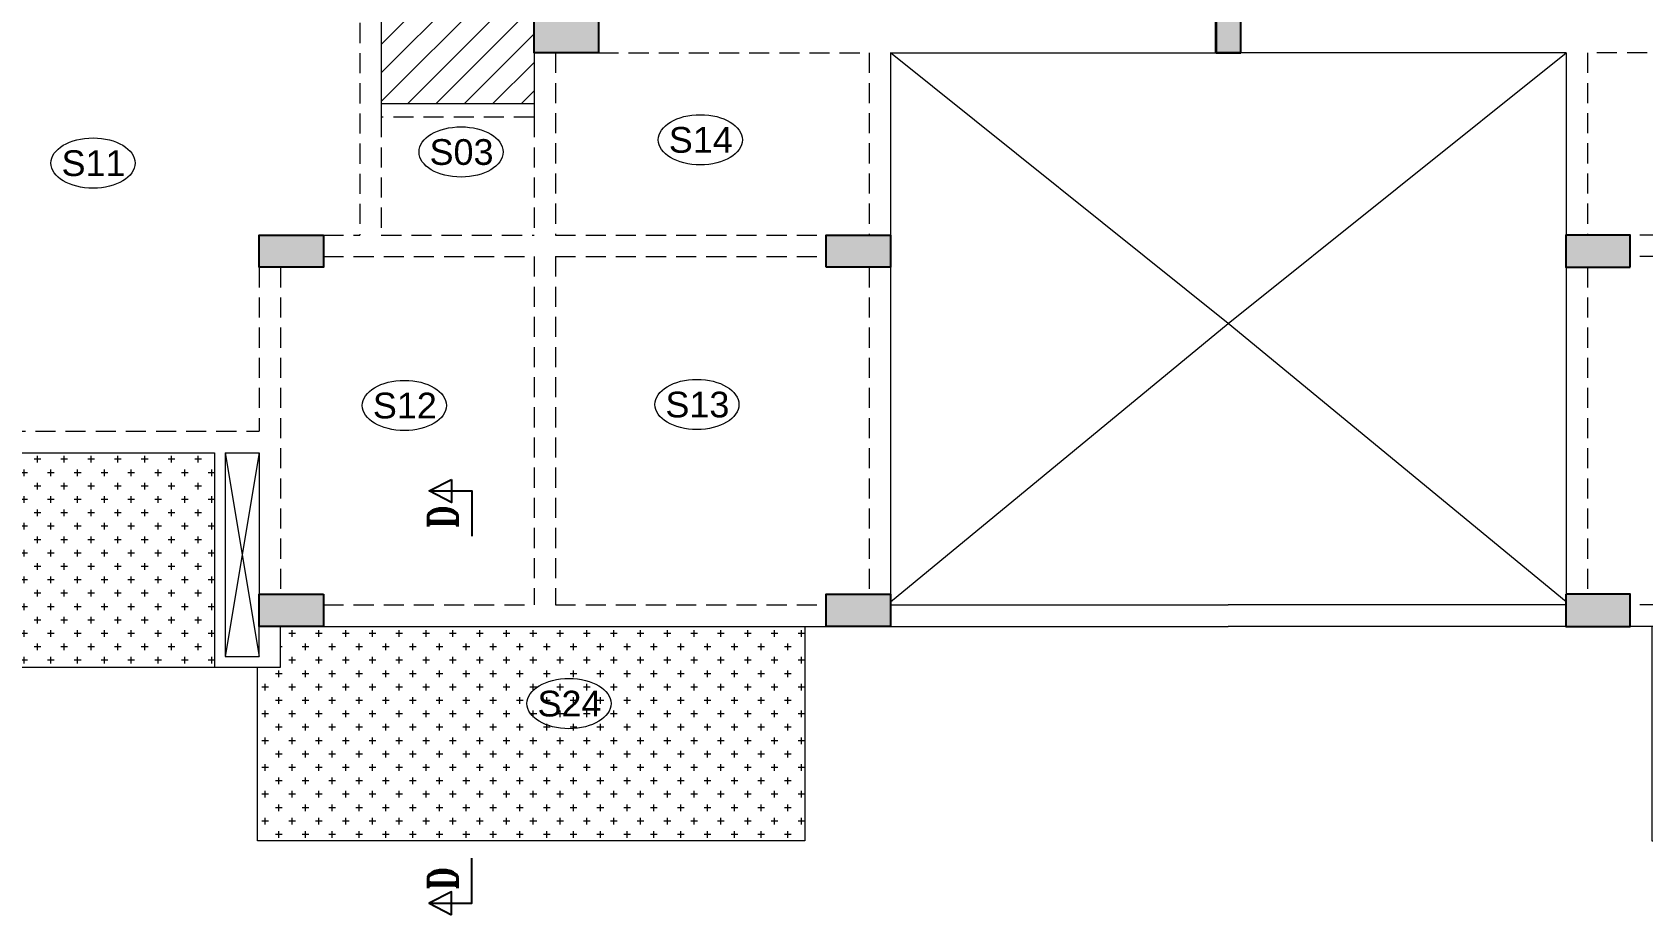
# Model space of a CAD drawing. Header units: millimetres. Extents: x 1255966 to 1543449, y 318653 to 465396.
# Drawn here: x 1285436 to 1300457, y 345818 to 354050 of the extents above; entities that cross this region are included whole.
import ezdxf

# ---------------------------------------------------------------- set-up
doc = ezdxf.new("R2010")
doc.units = ezdxf.units.MM
doc.header["$LTSCALE"] = 500
doc.header["$MEASUREMENT"] = 0
doc.linetypes.add('HIDDEN', pattern=[0.375, 0.25, -0.125])
for name, color, linetype, lineweight in [('CALL', 1, 'Continuous', 18), ('CUT OUT', 1, 'Continuous', 13), ('HATCH', 1, 'Continuous', 5), ('TEXT 01', 3, 'Continuous', 15), ('TOWER AREA BEAM..', 3, 'Continuous', 20), ('TOWER COL HATCH', 253, 'Continuous', 20)]:
    doc.layers.add(name, color=color, linetype=linetype, lineweight=lineweight)
for name, color, linetype in [('GLASS', 5, 'Continuous'), ('S-COLUMN-HATCH', 253, 'Continuous'), ('S-FRAMING PLAN', 4, 'Continuous'), ('sec', 31, 'Continuous'), ('TEXT-20', 3, 'Continuous'), ('TOWER AREA COLUMN.', 6, 'Continuous')]:
    doc.layers.add(name, color=color, linetype=linetype)
doc.styles.add('ABHI', font='arial.ttf')
doc.styles.add('RT', font='romant.shx', dxfattribs={"height": 8})
pattern_1 = [(90, (-1381890.62, -304839.69), (-125, 125), [62.5, -187.5]), (180, (-1381859.37, -304808.44), (-125, -125), [62.5, -187.5])]

# ---------------------------------------------------------------- blocks, each defined once
blk = doc.blocks.new('A$Ca8bcdc7a')
at = {"layer": 'HATCH', "ltscale": 10}
h = blk.add_hatch(dxfattribs=at)
h.set_pattern_fill('ANSI31', color=1, scale=1500)
h.set_pattern_definition([(45, (-1381890.62, -304839.69), (-132.582521, 132.582521), [])])
h.paths.add_polyline_path([(14080, -4145), (15505, -4145), (15505, -3670), (15505, -3370), (15505, -1985), (14080, -1985)])
h = blk.add_hatch(dxfattribs=at)
h.set_pattern_fill('CROSS', color=1, scale=500, angle=90)
h.set_pattern_definition(pattern_1)
h.paths.add_polyline_path([(12525, -7400), (10160, -7400), (9410, -7400), (7860, -7400), (7860, -9400), (12525, -9400)])
h = blk.add_hatch(dxfattribs=at)
h.set_pattern_fill('CROSS', color=1, scale=500, angle=90)
h.set_pattern_definition(pattern_1)
h.paths.add_polyline_path([(18030, -9020), (13140, -9020), (13140, -9400), (12925, -9400), (12925, -11020), (18030, -11020)])
at = {"layer": 'CUT OUT', "color": 1, "ltscale": 10}
for p, q in [((21980, -6195), (18830, -3670)), ((18830, -8790), (21980, -6195)), ((12940, -7400), (12625, -9300)), ((12625, -7400), (12940, -9300))]:
    blk.add_line(p, q, dxfattribs=at)
at = {"layer": 'S-FRAMING PLAN', "color": 3, "linetype": 'ByBlock', "lineweight": 20, "ltscale": 10}
for p, q in [((14080, -1985), (14080, -4270)), ((15505, -3670), (15505, -4270)), ((18830, -3670), (18830, -5370)), ((18830, -3670), (21865, -3670)), ((15505, -4145), (14080, -4145)), ((18830, -5670), (18830, -8720)), ((10010, -7400), (12525, -7400)), ((12525, -7400), (12525, -9400)), ((12625, -7400), (12625, -9300)), ((12625, -7400), (12940, -7400)), ((12940, -7400), (12940, -8720)), ((18830, -8820), (21980, -8820)), ((12940, -9300), (12940, -9020)), ((13540, -9020), (18230, -9020)), ((18830, -9020), (21980, -9020)), ((12625, -9300), (12940, -9300)), ((7860, -9400), (12525, -9400)), ((12525, -9400), (13140, -9400))]:
    blk.add_line(p, q, dxfattribs=at)
for points in [[(18030, -9020), (18030, -11020), (12925, -11020), (12925, -9400)], [(13140, -9400), (13140, -9020)]]:
    blk.add_lwpolyline(points, dxfattribs=at)
at = {"layer": 'TOWER AREA BEAM..', "color": 3, "linetype": 'HIDDEN', "ltscale": 1.5}
for p, q in [((13880, -1985), (13880, -5370)), ((15705, -3670), (15705, -5370)), ((16105, -3670), (18630, -3670)), ((18630, -3670), (18630, -5370)), ((15505, -4270), (14080, -4270)), ((14080, -4270), (14080, -5370)), ((15505, -4270), (15505, -5370)), ((13540, -5370), (13880, -5370)), ((14080, -5370), (15505, -5370)), ((15705, -5370), (18230, -5370)), ((12940, -5670), (12940, -7200)), ((13140, -5670), (13140, -8720)), ((13540, -5570), (15505, -5570)), ((15505, -5570), (15505, -8820)), ((15705, -5570), (15705, -8820)), ((15705, -5570), (18230, -5570)), ((18630, -5670), (18630, -8720)), ((10010, -7200), (12940, -7200)), ((13540, -8820), (15505, -8820)), ((15705, -8820), (18230, -8820))]:
    blk.add_line(p, q, dxfattribs=at)
blk = doc.blocks.new('3tgra')
at = {"layer": 'TOWER COL HATCH'}
h = blk.add_hatch(color=253, dxfattribs=at)
h.dxf.hatch_style = 1
h.paths.add_polyline_path([(1403986, 82472), (1403986, 86072), (1403756, 86072), (1403756, 82472)])
h = blk.add_hatch(color=253, dxfattribs=at)
h.dxf.hatch_style = 1
h.paths.add_polyline_path([(1397996, 82772), (1397996, 82472), (1397396, 82472), (1397396, 82772)])
h = blk.add_hatch(color=253, dxfattribs=at)
h.dxf.hatch_style = 1
h.paths.add_polyline_path([(1395431, 80772), (1395431, 80472), (1394831, 80472), (1394831, 80772)])
h = blk.add_hatch(color=253, dxfattribs=at)
h.dxf.hatch_style = 1
h.paths.add_polyline_path([(1400121, 80472), (1400121, 80772), (1400721, 80772), (1400721, 80472)])
h = blk.add_hatch(color=253, dxfattribs=at)
h.dxf.hatch_style = 1
h.paths.add_polyline_path([(1395431, 77422), (1395431, 77122), (1394831, 77122), (1394831, 77422)])
h = blk.add_hatch(color=253, dxfattribs=at)
h.dxf.hatch_style = 1
h.paths.add_polyline_path([(1400721, 77422), (1400721, 77122), (1400121, 77122), (1400121, 77422)])
at = {"layer": 'TOWER AREA COLUMN.', "color": 4}
for points in [[(1403986, 82472), (1403986, 86072), (1403756, 86072), (1403756, 82472)], [(1397996, 82772), (1397996, 82472), (1397396, 82472), (1397396, 82772)], [(1395431, 80772), (1395431, 80472), (1394831, 80472), (1394831, 80772)], [(1400121, 80472), (1400121, 80772), (1400721, 80772), (1400721, 80472)], [(1395431, 77422), (1395431, 77122), (1394831, 77122), (1394831, 77422)], [(1400721, 77422), (1400721, 77122), (1400121, 77122), (1400121, 77422)]]:
    blk.add_lwpolyline(points, close=True, dxfattribs=at)

msp = doc.modelspace()

# ---------------------------------------------------------------- linework, layer by layer
at = {"layer": 'CALL', "color": 200, "linetype": 'Continuous', "ltscale": 10}
for centre in [(1289435.4, 352933.3, 1.8), (1291667.1, 353046.7), (1286003, 352829.6, 1.8), (1288906.7, 350568.6), (1291635.2, 350578), (1290442.1, 347788.3, -1.8)]:
    msp.add_ellipse(centre, major_axis=(392.2, 0), ratio=0.597584, dxfattribs=at)
at = {"layer": 'sec', "color": 4}
for points in [[(1289345.4, 349878.1), (1289345.4, 349663.8), (1289136.7, 349771), (1289345.4, 349878.1)], [(1289136.7, 349771), (1289535.6, 349771), (1289535.6, 349350.9)], [(1289136.7, 345925.1), (1289535.6, 345925.1), (1289535.6, 346345.1)], [(1289345.4, 345817.9), (1289345.4, 346032.2), (1289136.7, 345925.1), (1289345.4, 345817.9)]]:
    msp.add_lwpolyline(points, dxfattribs=at)

# ---------------------------------------------------------------- block references
at = {"layer": 'CUT OUT', "color": 4}
msp.add_blockref('3tgra', (-107279, 271386.2), dxfattribs=at)
at = {"layer": 'CUT OUT', "color": 4, "xscale": -1}
msp.add_blockref('3tgra', (2700462.2, 271386.2), dxfattribs=at)
at = {"layer": 'GLASS', "color": 4, "ltscale": 10, "xscale": -1}
msp.add_blockref('A$Ca8bcdc7a', (1318571.6, 357527.7), dxfattribs=at)
at = {"layer": 'S-COLUMN-HATCH', "color": 4, "ltscale": 10}
msp.add_blockref('A$Ca8bcdc7a', (1274611.6, 357527.7), dxfattribs=at)

# ---------------------------------------------------------------- texts
at = {"layer": 'TEXT 01', "color": 2, "linetype": 'Continuous', "style": 'ABHI'}
for s, p in [('S14', (1291373.3, 352926.1, 0)), ('S03', (1289141.6, 352812.7, 1.7)), ('S11', (1285709.2, 352709, 1.7)), ('S12', (1288612.9, 350448.1, 0)), ('S13', (1291341.4, 350457.4, 0)), ('S24', (1290148.3, 347667.7, -1.8))]:
    msp.add_text(s, height=240, dxfattribs=at).set_placement(p)
at = {"layer": 'TEXT-20', "color": 4, "lineweight": 20, "ltscale": 0.2, "style": 'RT', "width": 0.85}
for p in [(1289401.6, 349419.7), (1289401.6, 346045.3)]:
    msp.add_text('D', height=272.2, rotation=90, dxfattribs=at).set_placement(p)

doc.saveas('drawing.dxf')
